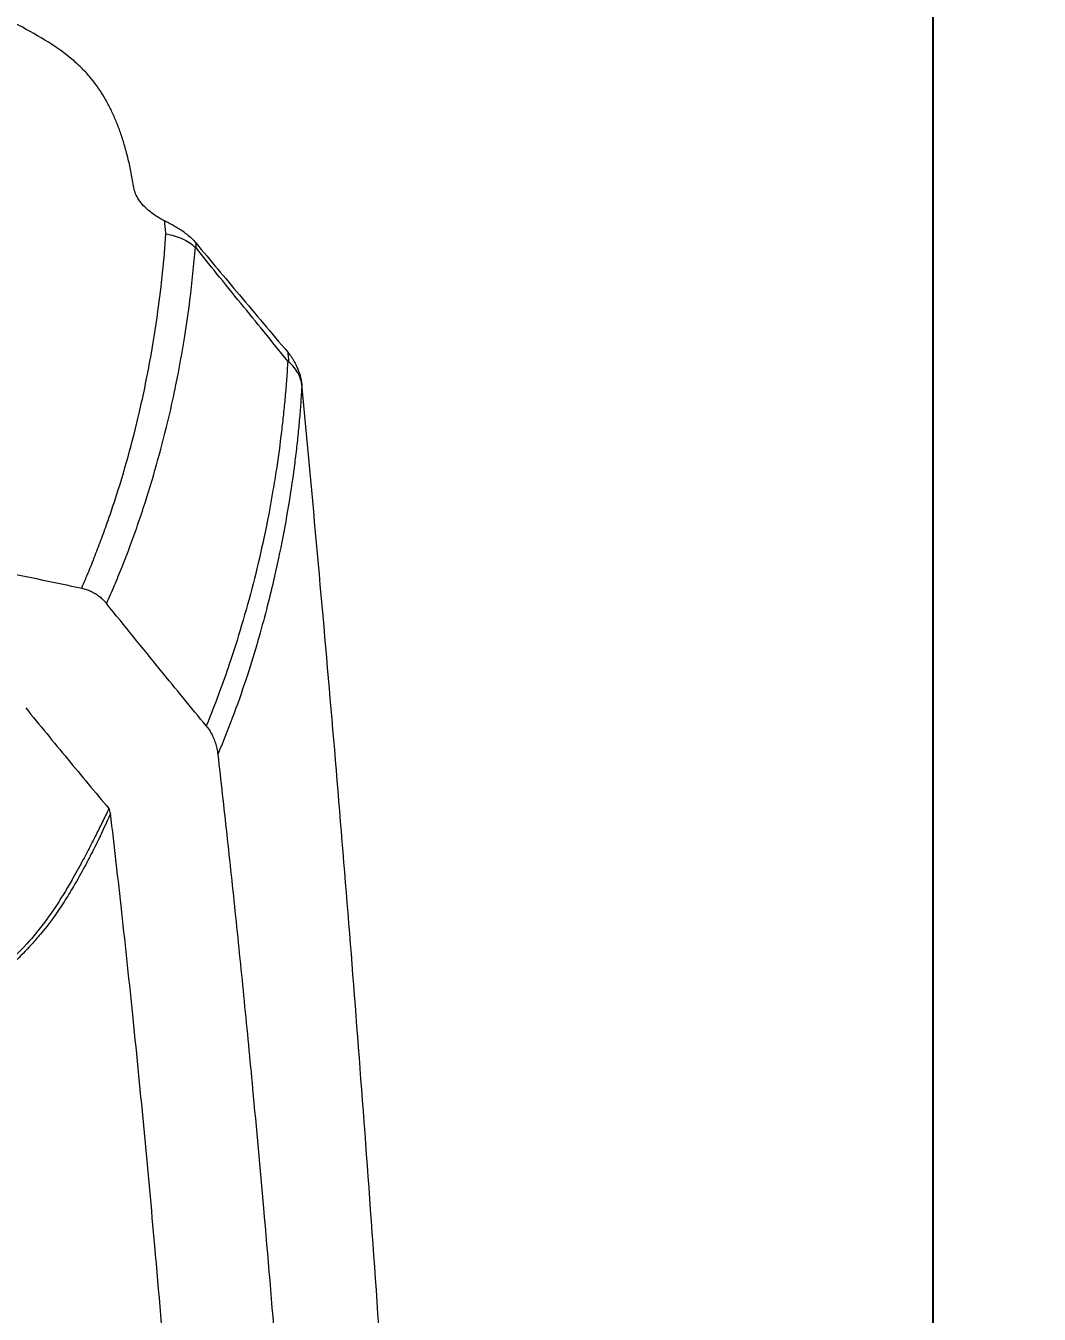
# Model space of a CAD drawing. Header units: inches. Extents: x 1631 to 3663, y 1126 to 1454.
# Drawn here: x 2278.87 to 2297.6, y 1358.46 to 1382.27 of the extents above; entities that cross this region are included whole.
import ezdxf

# ---------------------------------------------------------------- set-up
doc = ezdxf.new("R2010")
doc.units = ezdxf.units.IN
doc.header["$LTSCALE"] = 15
doc.styles.get("Standard").update_dxf_attribs({"font": 'txt', "bigfont": 'gbcbig.shx'})
doc.dimstyles.new('3', dxfattribs={"dimtxt": 3, "dimasz": 1, "dimexe": 0.18, "dimexo": 0.0625, "dimgap": 0.09, "dimtad": 0, "dimdsep": 46, "dimtxsty": 'Standard', "dimcen": 1, "dimclrd": 3, "dimclre": 3, "dimadec": 0, "dimazin": 2, "dimtfac": 1, "dimtofl": 0, "dimtmove": 0, "dimatfit": 3, "dimfxl": 1, "dimtolj": 1, "dimtzin": 0, "dimarcsym": 0})

# ---------------------------------------------------------------- blocks, each defined once
blk = doc.blocks.new('*D270')
at = {"color": 3, "lineweight": -2}
for p, q in [((2265.299, 1384.493), (2295.808, 1384.493)), ((2295.628, 1383.493), (2295.628, 1322.271)), ((2295.628, 1246.869), (2295.628, 1308.091)), ((2282.083, 1245.869), (2295.808, 1245.869))]:
    blk.add_line(p, q, dxfattribs=at)
at = {"color": 3}
for points in [[(2295.461, 1383.493), (2295.795, 1383.493), (2295.628, 1384.493)], [(2295.461, 1246.869), (2295.795, 1246.869), (2295.628, 1245.869)]]:
    blk.add_solid(points, dxfattribs=at)
at = {"layer": 'Defpoints', "color": 0}
for p in [(2265.236, 1384.493), (2295.628, 1384.493), (2282.021, 1245.869)]:
    blk.add_point(p, dxfattribs=at)
at = {"color": 0, "insert": (2295.628, 1315.181), "char_height": 3, "attachment_point": 5, "rotation": 90}
blk.add_mtext('\\A1;138.62', dxfattribs=at)

msp = doc.modelspace()

# ---------------------------------------------------------------- linework, layer by layer
at = {"color": 7, "linetype": 'Continuous', "lineweight": 15}
for points, knots in [([(2280.868, 1379.272), (2280.853, 1379.363), (2280.822, 1379.541), (2280.766, 1379.797), (2280.702, 1380.038), (2280.631, 1380.263), (2280.553, 1380.475), (2280.467, 1380.672), (2280.373, 1380.856), (2280.273, 1381.026), (2280.165, 1381.184), (2280.041, 1381.339), (2279.898, 1381.493), (2279.661, 1381.708), (2279.286, 1381.976), (2278.727, 1382.289), (2278.001, 1382.621), (2277.089, 1382.962), (2275.602, 1383.41), (2273.208, 1383.934), (2270.78, 1384.242), (2268.792, 1384.391), (2267.651, 1384.449), (2266.458, 1384.486), (2265.656, 1384.491), (2265.236, 1384.493)], [0, 0, 0, 0, 0.023804, 0.046454, 0.067961, 0.088342, 0.107612, 0.125792, 0.142906, 0.158983, 0.174056, 0.188169, 0.204083, 0.219761, 0.253972, 0.291538, 0.332664, 0.387775, 0.448749, 0.576775, 0.763689, 0.819442, 0.878633, 0.936501, 1, 1, 1, 1]), ([(2281.436, 1378.659), (2281.414, 1378.67), (2281.371, 1378.693), (2281.308, 1378.73), (2281.229, 1378.782), (2281.138, 1378.852), (2281.039, 1378.946), (2280.956, 1379.05), (2280.894, 1379.162), (2280.877, 1379.236), (2280.868, 1379.272)], [0, 0, 0, 0, 0.069479, 0.139528, 0.210497, 0.352452, 0.495159, 0.664652, 0.831513, 1, 1, 1, 1]), ([(2281.46, 1378.419), (2281.456, 1378.46), (2281.449, 1378.54), (2281.44, 1378.62), (2281.436, 1378.659)], [0, 0, 0, 0, 0.508876, 1, 1, 1, 1]), ([(2281.844, 1378.414), (2281.817, 1378.435), (2281.763, 1378.474), (2281.678, 1378.528), (2281.595, 1378.576), (2281.514, 1378.619), (2281.462, 1378.646), (2281.436, 1378.659)], [0, 0, 0, 0, 0.213647, 0.420489, 0.620345, 0.813366, 1, 1, 1, 1]), ([(2279.904, 1371.874), (2279.949, 1371.982), (2280.041, 1372.197), (2280.169, 1372.519), (2280.291, 1372.842), (2280.407, 1373.166), (2280.572, 1373.655), (2280.771, 1374.315), (2280.988, 1375.175), (2281.173, 1376.073), (2281.31, 1376.929), (2281.406, 1377.715), (2281.442, 1378.183), (2281.46, 1378.419)], [0, 0, 0, 0, 0.046251, 0.092742, 0.139487, 0.186498, 0.233786, 0.353645, 0.477828, 0.619371, 0.764994, 0.88141, 1, 1, 1, 1]), ([(2281.46, 1378.419), (2281.562, 1378.403), (2281.664, 1378.374), (2281.85, 1378.29), (2281.935, 1378.236), (2282.006, 1378.173)], [0, 0, 0, 0, 0.5, 0.5, 1, 1, 1, 1]), ([(2281.844, 1378.414), (2281.875, 1378.39), (2281.936, 1378.34), (2281.988, 1378.281), (2282.014, 1378.252)], [0, 0, 0, 0, 0.497199, 1, 1, 1, 1]), ([(2280.362, 1371.591), (2280.411, 1371.701), (2280.512, 1371.927), (2280.656, 1372.279), (2280.8, 1372.652), (2280.942, 1373.047), (2281.12, 1373.584), (2281.319, 1374.25), (2281.505, 1374.974), (2281.672, 1375.736), (2281.802, 1376.462), (2281.925, 1377.314), (2281.975, 1377.85), (2282.006, 1378.173)], [0, 0, 0, 0, 0.047199, 0.09767, 0.151401, 0.208386, 0.268632, 0.38549, 0.501405, 0.593139, 0.732963, 0.838877, 1, 1, 1, 1]), ([(2282.006, 1378.173), (2282.008, 1378.171), (2282.014, 1378.166), (2282.019, 1378.159), (2282.022, 1378.156)], [0, 0, 0, 0, 0.472677, 1, 1, 1, 1]), ([(2282.022, 1378.156), (2282.02, 1378.172), (2282.018, 1378.204), (2282.015, 1378.236), (2282.014, 1378.252)], [0, 0, 0, 0, 0.499885, 1, 1, 1, 1]), ([(2282.014, 1378.252), (2282.281, 1377.932), (2282.845, 1377.259), (2283.412, 1376.588), (2283.71, 1376.235)], [0, 0, 0, 0, 0.47458, 1, 1, 1, 1]), ([(2283.711, 1376.07), (2283.566, 1376.25), (2283.278, 1376.605), (2282.839, 1377.144), (2282.421, 1377.658), (2282.146, 1378.001), (2282.022, 1378.156)], [0, 0, 0, 0, 0.258767, 0.510065, 0.777289, 1, 1, 1, 1]), ([(2283.711, 1376.07), (2283.704, 1375.959), (2283.691, 1375.74), (2283.663, 1375.412), (2283.632, 1375.089), (2283.582, 1374.645), (2283.519, 1374.178), (2283.414, 1373.523), (2283.286, 1372.852), (2283.1, 1372.05), (2282.895, 1371.294), (2282.682, 1370.612), (2282.456, 1369.96), (2282.296, 1369.556), (2282.206, 1369.328)], [0, 0, 0, 0, 0.054008, 0.106481, 0.157419, 0.20682, 0.313647, 0.372021, 0.502887, 0.612094, 0.722711, 0.829371, 0.903443, 1, 1, 1, 1]), ([(2283.71, 1376.235), (2283.713, 1376.204), (2283.721, 1376.143), (2283.726, 1376.083), (2283.728, 1376.053)], [0, 0, 0, 0, 0.503656, 1, 1, 1, 1]), ([(2283.71, 1376.235), (2283.732, 1376.207), (2283.777, 1376.151), (2283.834, 1376.058), (2283.891, 1375.944), (2283.942, 1375.805), (2283.962, 1375.695), (2283.971, 1375.641)], [0, 0, 0, 0, 0.1628665, 0.326514, 0.4924256, 0.7473283, 1, 1, 1, 1]), ([(2283.728, 1376.053), (2283.725, 1376.055), (2283.72, 1376.06), (2283.714, 1376.067), (2283.711, 1376.07)], [0, 0, 0, 0, 0.5062045, 1, 1, 1, 1]), ([(2283.971, 1375.641), (2283.969, 1375.657), (2283.962, 1375.695), (2283.945, 1375.749), (2283.921, 1375.806), (2283.88, 1375.885), (2283.818, 1375.971), (2283.754, 1376.029), (2283.728, 1376.053)], [0, 0, 0, 0, 0.1010081, 0.2494136, 0.3728076, 0.4989365, 0.7996943, 1, 1, 1, 1]), ([(2283.971, 1375.641), (2283.966, 1375.539), (2283.954, 1375.332), (2283.929, 1375.015), (2283.898, 1374.69), (2283.861, 1374.357), (2283.798, 1373.864), (2283.699, 1373.226), (2283.567, 1372.546), (2283.439, 1371.968), (2283.315, 1371.461), (2283.158, 1370.888), (2282.962, 1370.25), (2282.722, 1369.547), (2282.523, 1369.058), (2282.419, 1368.803)], [0, 0, 0, 0, 0.049373, 0.099409, 0.150105, 0.201457, 0.25346, 0.375226, 0.488411, 0.552169, 0.624592, 0.705642, 0.795264, 0.893395, 1, 1, 1, 1]), ([(2285.986, 1348.812), (2285.826, 1351.628), (2285.662, 1354.26), (2285.419, 1357.901), (2285.338, 1359.062), (2285.178, 1361.291), (2285.099, 1362.355), (2284.941, 1364.426), (2284.862, 1365.434), (2284.699, 1367.441), (2284.616, 1368.441), (2284.444, 1370.463), (2284.354, 1371.484), (2284.168, 1373.55), (2284.071, 1374.593), (2283.971, 1375.641)], [0, 0, 0, 0, 0.25, 0.25, 0.375, 0.375, 0.5, 0.5, 0.625, 0.625, 0.75, 0.75, 0.875, 0.875, 1, 1, 1, 1]), ([(2270.799, 1373.226), (2271.056, 1373.205), (2271.57, 1373.162), (2272.338, 1373.086), (2273.101, 1373.004), (2273.861, 1372.912), (2274.617, 1372.813), (2275.632, 1372.669), (2276.899, 1372.465), (2278.411, 1372.19), (2279.408, 1371.979), (2279.904, 1371.874)], [0, 0, 0, 0, 0.084051, 0.167768, 0.251156, 0.334218, 0.416958, 0.499379, 0.667987, 0.834851, 1, 1, 1, 1]), ([(2279.904, 1371.874), (2279.933, 1371.867), (2279.992, 1371.852), (2280.076, 1371.818), (2280.157, 1371.774), (2280.232, 1371.722), (2280.302, 1371.661), (2280.342, 1371.614), (2280.362, 1371.591)], [0, 0, 0, 0, 0.164127, 0.329114, 0.4951, 0.662186, 0.830455, 1, 1, 1, 1]), ([(2282.206, 1369.328), (2281.924, 1369.671), (2281.306, 1370.422), (2280.695, 1371.179), (2280.362, 1371.591)], [0, 0, 0, 0, 0.4554782, 1, 1, 1, 1]), ([(2278.87, 1369.66), (2279.128, 1369.344), (2279.637, 1368.722), (2280.153, 1368.105), (2280.407, 1367.801)], [0, 0, 0, 0, 0.507207, 1, 1, 1, 1]), ([(2282.206, 1369.328), (2282.223, 1369.306), (2282.259, 1369.26), (2282.304, 1369.184), (2282.344, 1369.099), (2282.378, 1369.007), (2282.404, 1368.908), (2282.414, 1368.838), (2282.419, 1368.803)], [0, 0, 0, 0, 0.145824, 0.300075, 0.462787, 0.633851, 0.813033, 1, 1, 1, 1]), ([(2282.419, 1368.803), (2282.474, 1368.312), (2282.587, 1367.314), (2282.748, 1365.794), (2282.908, 1364.226), (2283.081, 1362.43), (2283.278, 1360.263), (2283.502, 1357.621), (2283.732, 1354.645), (2283.96, 1351.448), (2284.098, 1349.263), (2284.168, 1348.15)], [0, 0, 0, 0, 0.071719, 0.145694, 0.22174, 0.300152, 0.407131, 0.536802, 0.683917, 0.83886, 1, 1, 1, 1]), ([(2280.406, 1367.801), (2280.366, 1367.717), (2280.289, 1367.556), (2280.172, 1367.323), (2280.047, 1367.079), (2279.899, 1366.797), (2279.588, 1366.231), (2279.189, 1365.616), (2278.701, 1365.097), (2278.414, 1364.835), (2278.151, 1364.618), (2277.836, 1364.382), (2277.444, 1364.115), (2277.153, 1363.945), (2277.002, 1363.856)], [0, 0, 0, 0, 0.056033, 0.107983, 0.155858, 0.218986, 0.295413, 0.53286, 0.638032, 0.696593, 0.747907, 0.824808, 0.908824, 1, 1, 1, 1]), ([(2280.437, 1367.712), (2280.386, 1367.599), (2280.286, 1367.375), (2280.125, 1367.046), (2279.95, 1366.709), (2279.769, 1366.387), (2279.51, 1365.963), (2279.25, 1365.602), (2278.933, 1365.239), (2278.607, 1364.901), (2278.231, 1364.574), (2277.856, 1364.294), (2277.56, 1364.097), (2277.282, 1363.929), (2277.098, 1363.83), (2277.032, 1363.794)], [0, 0, 0, 0, 0.07457, 0.147193, 0.217791, 0.298761, 0.363482, 0.506828, 0.555832, 0.639224, 0.771936, 0.829209, 0.891487, 0.961184, 1, 1, 1, 1]), ([(2280.437, 1367.712), (2280.434, 1367.729), (2280.429, 1367.76), (2280.413, 1367.788), (2280.406, 1367.801)], [0, 0, 0, 0, 0.537644, 1, 1, 1, 1]), ([(2282.113, 1348.123), (2282.071, 1348.791), (2281.99, 1350.095), (2281.861, 1352.002), (2281.732, 1353.812), (2281.603, 1355.526), (2281.448, 1357.483), (2281.271, 1359.57), (2281.065, 1361.82), (2280.861, 1363.879), (2280.653, 1365.844), (2280.507, 1367.105), (2280.437, 1367.712)], [0, 0, 0, 0, 0.10191, 0.198973, 0.291153, 0.378426, 0.460924, 0.590464, 0.697976, 0.805924, 0.906487, 1, 1, 1, 1])]:
    msp.add_open_spline(points, degree=3, knots=knots, dxfattribs=at)

# ---------------------------------------------------------------- dimensions: what is measured, and where the dimension line sits
dim = msp.add_linear_dim(base=(2295.628, 1384.493), p1=(2282.021, 1245.869), p2=(2265.236, 1384.493), angle=90, dimstyle='3')
dim.commit()
dim.dimension.update_dxf_attribs({"geometry": '*D270', "text_midpoint": (2295.628, 1315.181)})

doc.saveas('drawing.dxf')
